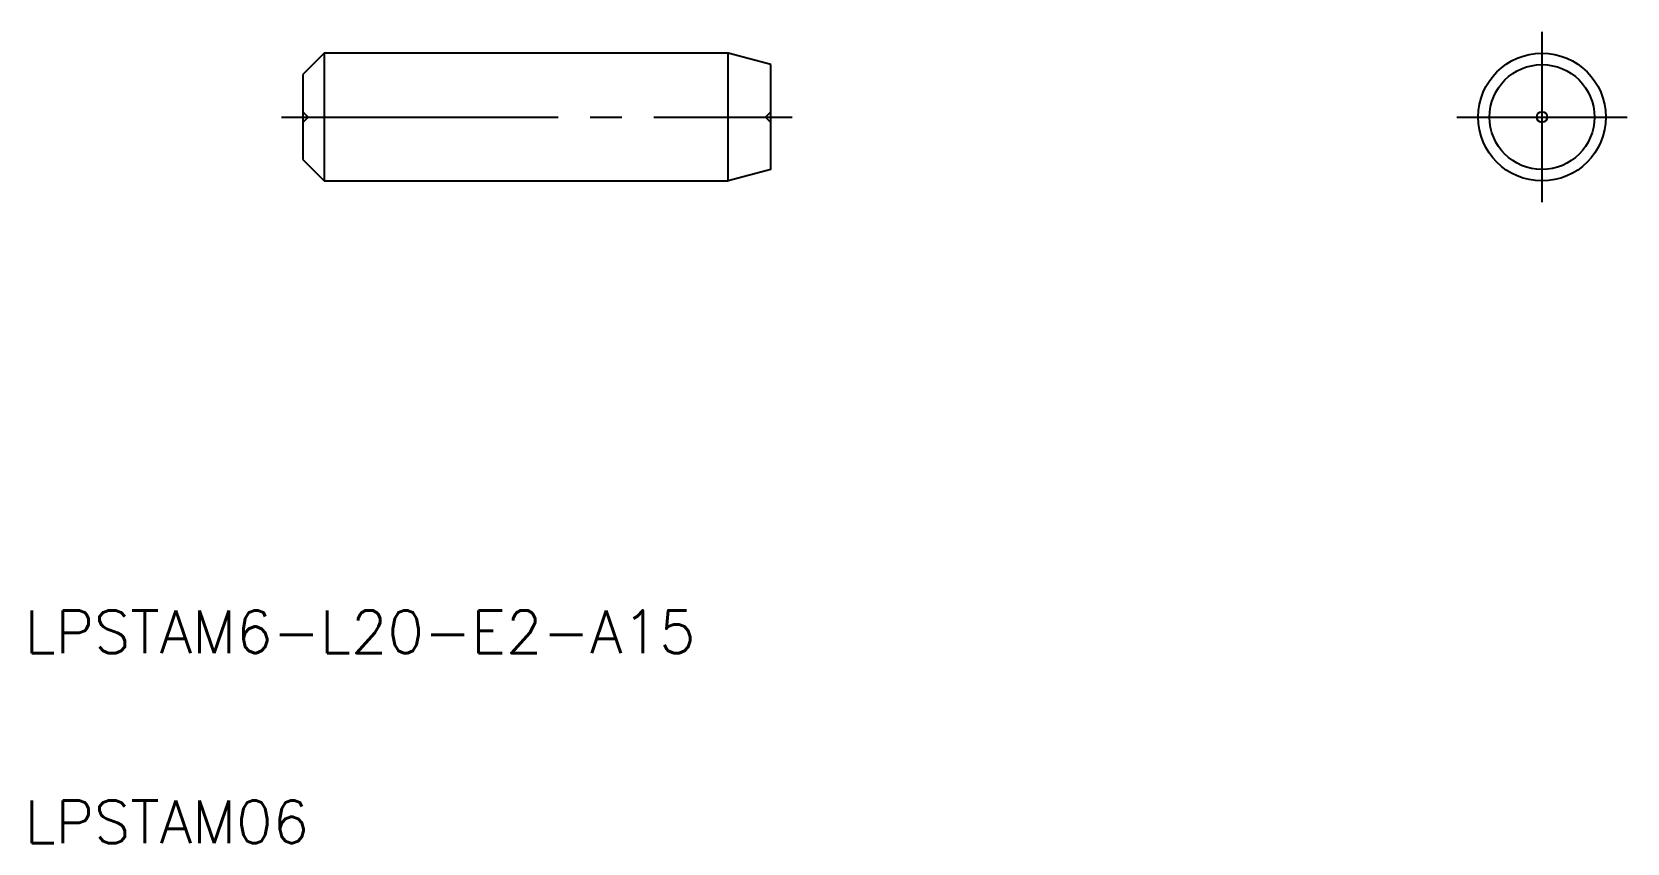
# Model space of a CAD drawing. Extents: x 40.4 to 115.4, y 114.1 to 152.2.
import ezdxf

# ---------------------------------------------------------------- set-up
doc = ezdxf.new("R2010")
doc.units = 0
doc.linetypes.add('CENTER', pattern=[17.5, 13, -1.5, 1.5, -1.5])
doc.linetypes.add('DASHED', pattern=[3.5, 2, -1.5])
doc.layers.get('0').update_dxf_attribs({"linetype": 'CONTINUOUS'})
doc.layers.add('CENTER', color=1, linetype='CENTER')
doc.styles.get("Standard").update_dxf_attribs({"font": 'txt.shx', "bigfont": '@extfont2.shx'})

msp = doc.modelspace()

# ---------------------------------------------------------------- linework, layer by layer
at = {"color": 1, "linetype": 'CENTER'}
for p, q in [((111.399, 152.195), (111.399, 144.195)), ((107.399, 148.195), (115.399, 148.195))]:
    msp.add_line(p, q, dxfattribs=at)
at = {"color": 7, "linetype": 'CONTINUOUS'}
for p, q in [((54.149, 151.195), (53.149, 150.195)), ((73.149, 151.195), (54.149, 151.195)), ((54.149, 151.195), (54.149, 145.195)), ((73.149, 145.195), (73.149, 151.195)), ((75.149, 150.659), (73.149, 151.195)), ((53.149, 150.195), (53.149, 146.195)), ((75.149, 145.731), (75.149, 150.659)), ((53.149, 146.195), (54.149, 145.195)), ((75.149, 145.731), (73.149, 145.195)), ((54.149, 145.195), (73.149, 145.195))]:
    msp.add_line(p, q, dxfattribs=at)
at = {"color": 3, "linetype": 'DASHED'}
for p, q in [((53.149, 148.445), (53.399, 148.195)), ((53.399, 148.195), (53.149, 147.945)), ((75.149, 148.445), (74.899, 148.195)), ((74.899, 148.195), (75.149, 147.945))]:
    msp.add_line(p, q, dxfattribs=at)
at = {"color": 7, "linetype": 'CONTINUOUS'}
for radius in [3, 2.464, 0.25]:
    msp.add_circle((111.399, 148.195), radius, dxfattribs=at)
at = {"layer": 'CENTER', "color": 1, "linetype": 'CENTER'}
msp.add_line((52.149, 148.195), (76.149, 148.195), dxfattribs=at)

# ---------------------------------------------------------------- texts
at = {"color": 7, "linetype": 'CONTINUOUS'}
for s, p in [('LPSTAM6-L20-E2-A15', (40.068, 123.019)), ('LPSTAM06', (40.068, 114.091))]:
    msp.add_text(s, height=2, dxfattribs=at).set_placement(p)

doc.saveas('drawing.dxf')
